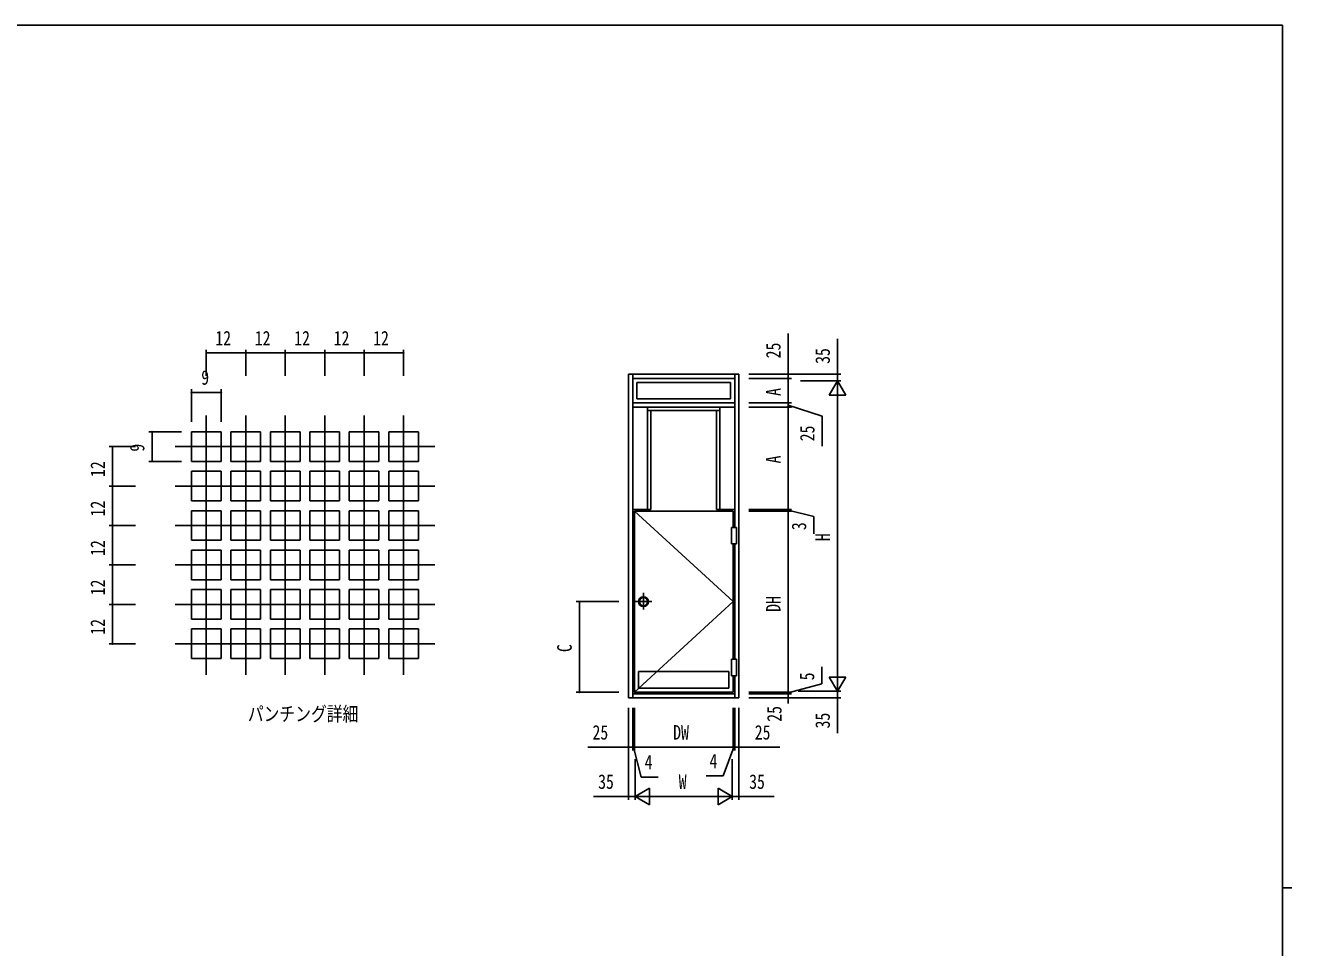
# Model space of a CAD drawing. Units: millimetres, scale not verified. Extents: x -397 to 397, y -282 to 282.
# Drawn here: x -6.2 to 378.9, y -1.4 to 279.3 of the extents above; entities that cross this region are included whole.
import ezdxf
from ezdxf.enums import TextEntityAlignment as Align

# ---------------------------------------------------------------- set-up
doc = ezdxf.new("R2010")
doc.units = ezdxf.units.MM
doc.header["$LTSCALE"] = 2
for name, color, linetype in [('0-1_USER1', 3, 'Continuous'), ('0-4_YKK_13', 4, 'Continuous'), ('0-5_YKK_A1', 4, 'Continuous'), ('0-6_YKK_D', 6, 'Continuous'), ('0-7_YKK_ZWAK', 7, 'Continuous')]:
    doc.layers.add(name, color=color, linetype=linetype)
doc.styles.add('ＭＳ ゴシック', font='')
doc.styles.get('ＭＳ ゴシック').set_extended_font_data('MS Gothic')

msp = doc.modelspace()

# ---------------------------------------------------------------- linework, layer by layer
at = {"layer": '0-4_YKK_13'}
for p, q in [((48.811, 81.587), (48.811, 160.587)), ((60.811, 81.587), (60.811, 160.587)), ((72.811, 81.587), (72.811, 160.587)), ((84.811, 81.587), (84.811, 160.587)), ((96.811, 81.587), (96.811, 160.587)), ((108.811, 81.587), (108.811, 160.587)), ((44.311, 155.587), (44.311, 146.587)), ((53.311, 155.587), (44.311, 155.587)), ((53.311, 146.587), (53.311, 155.587)), ((56.311, 155.587), (56.311, 146.587)), ((65.311, 155.587), (56.311, 155.587)), ((65.311, 146.587), (65.311, 155.587)), ((68.311, 155.587), (68.311, 146.587)), ((77.311, 155.587), (68.311, 155.587)), ((77.311, 146.587), (77.311, 155.587)), ((80.311, 155.587), (80.311, 146.587)), ((89.311, 155.587), (80.311, 155.587)), ((89.311, 146.587), (89.311, 155.587)), ((92.311, 155.587), (92.311, 146.587)), ((101.311, 155.587), (92.311, 155.587)), ((101.311, 146.587), (101.311, 155.587)), ((104.311, 155.587), (104.311, 146.587)), ((113.311, 155.587), (104.311, 155.587)), ((113.311, 146.587), (113.311, 155.587)), ((39.311, 151.087), (118.311, 151.087)), ((44.311, 146.587), (53.311, 146.587)), ((56.311, 146.587), (65.311, 146.587)), ((68.311, 146.587), (77.311, 146.587)), ((80.311, 146.587), (89.311, 146.587)), ((92.311, 146.587), (101.311, 146.587)), ((104.311, 146.587), (113.311, 146.587)), ((44.311, 143.587), (44.311, 134.587)), ((53.311, 143.587), (44.311, 143.587)), ((53.311, 134.587), (53.311, 143.587)), ((56.311, 143.587), (56.311, 134.587)), ((65.311, 143.587), (56.311, 143.587)), ((65.311, 134.587), (65.311, 143.587)), ((68.311, 143.587), (68.311, 134.587)), ((77.311, 143.587), (68.311, 143.587)), ((77.311, 134.587), (77.311, 143.587)), ((80.311, 143.587), (80.311, 134.587)), ((89.311, 143.587), (80.311, 143.587)), ((89.311, 134.587), (89.311, 143.587)), ((92.311, 143.587), (92.311, 134.587)), ((101.311, 143.587), (92.311, 143.587)), ((101.311, 134.587), (101.311, 143.587)), ((104.311, 143.587), (104.311, 134.587)), ((113.311, 143.587), (104.311, 143.587)), ((113.311, 134.587), (113.311, 143.587)), ((39.311, 139.087), (118.311, 139.087)), ((44.311, 134.587), (53.311, 134.587)), ((44.311, 131.587), (44.311, 122.587)), ((53.311, 131.587), (44.311, 131.587)), ((53.311, 122.587), (53.311, 131.587)), ((56.311, 134.587), (65.311, 134.587)), ((56.311, 131.587), (56.311, 122.587)), ((65.311, 131.587), (56.311, 131.587)), ((65.311, 122.587), (65.311, 131.587)), ((68.311, 134.587), (77.311, 134.587)), ((68.311, 131.587), (68.311, 122.587)), ((77.311, 131.587), (68.311, 131.587)), ((77.311, 122.587), (77.311, 131.587)), ((80.311, 134.587), (89.311, 134.587)), ((80.311, 131.587), (80.311, 122.587)), ((89.311, 131.587), (80.311, 131.587)), ((89.311, 122.587), (89.311, 131.587)), ((92.311, 134.587), (101.311, 134.587)), ((92.311, 131.587), (92.311, 122.587)), ((101.311, 131.587), (92.311, 131.587)), ((101.311, 122.587), (101.311, 131.587)), ((104.311, 134.587), (113.311, 134.587)), ((104.311, 131.587), (104.311, 122.587)), ((113.311, 131.587), (104.311, 131.587)), ((113.311, 122.587), (113.311, 131.587)), ((39.311, 127.087), (118.311, 127.087)), ((44.311, 122.587), (53.311, 122.587)), ((44.311, 119.587), (44.311, 110.587)), ((53.311, 119.587), (44.311, 119.587)), ((53.311, 110.587), (53.311, 119.587)), ((56.311, 122.587), (65.311, 122.587)), ((56.311, 119.587), (56.311, 110.587)), ((65.311, 119.587), (56.311, 119.587)), ((65.311, 110.587), (65.311, 119.587)), ((68.311, 122.587), (77.311, 122.587)), ((68.311, 119.587), (68.311, 110.587)), ((77.311, 119.587), (68.311, 119.587)), ((77.311, 110.587), (77.311, 119.587)), ((80.311, 122.587), (89.311, 122.587)), ((80.311, 119.587), (80.311, 110.587)), ((89.311, 119.587), (80.311, 119.587)), ((89.311, 110.587), (89.311, 119.587)), ((92.311, 122.587), (101.311, 122.587)), ((92.311, 119.587), (92.311, 110.587)), ((101.311, 119.587), (92.311, 119.587)), ((101.311, 110.587), (101.311, 119.587)), ((104.311, 122.587), (113.311, 122.587)), ((104.311, 119.587), (104.311, 110.587)), ((113.311, 119.587), (104.311, 119.587)), ((113.311, 110.587), (113.311, 119.587)), ((39.311, 115.087), (118.311, 115.087)), ((44.311, 110.587), (53.311, 110.587)), ((56.311, 110.587), (65.311, 110.587)), ((68.311, 110.587), (77.311, 110.587)), ((80.311, 110.587), (89.311, 110.587)), ((92.311, 110.587), (101.311, 110.587)), ((104.311, 110.587), (113.311, 110.587)), ((44.311, 107.587), (44.311, 98.587)), ((53.311, 107.587), (44.311, 107.587)), ((53.311, 98.587), (53.311, 107.587)), ((56.311, 107.587), (56.311, 98.587)), ((65.311, 107.587), (56.311, 107.587)), ((65.311, 98.587), (65.311, 107.587)), ((68.311, 107.587), (68.311, 98.587)), ((77.311, 107.587), (68.311, 107.587)), ((77.311, 98.587), (77.311, 107.587)), ((80.311, 107.587), (80.311, 98.587)), ((89.311, 107.587), (80.311, 107.587)), ((89.311, 98.587), (89.311, 107.587)), ((92.311, 107.587), (92.311, 98.587)), ((101.311, 107.587), (92.311, 107.587)), ((101.311, 98.587), (101.311, 107.587)), ((104.311, 107.587), (104.311, 98.587)), ((113.311, 107.587), (104.311, 107.587)), ((113.311, 98.587), (113.311, 107.587)), ((39.311, 103.087), (118.311, 103.087)), ((44.311, 98.587), (53.311, 98.587)), ((56.311, 98.587), (65.311, 98.587)), ((68.311, 98.587), (77.311, 98.587)), ((80.311, 98.587), (89.311, 98.587)), ((92.311, 98.587), (101.311, 98.587)), ((104.311, 98.587), (113.311, 98.587)), ((44.311, 95.587), (44.311, 86.587)), ((53.311, 95.587), (44.311, 95.587)), ((53.311, 86.587), (53.311, 95.587)), ((56.311, 95.587), (56.311, 86.587)), ((65.311, 95.587), (56.311, 95.587)), ((65.311, 86.587), (65.311, 95.587)), ((68.311, 95.587), (68.311, 86.587)), ((77.311, 95.587), (68.311, 95.587)), ((77.311, 86.587), (77.311, 95.587)), ((80.311, 95.587), (80.311, 86.587)), ((89.311, 95.587), (80.311, 95.587)), ((89.311, 86.587), (89.311, 95.587)), ((92.311, 95.587), (92.311, 86.587)), ((101.311, 95.587), (92.311, 95.587)), ((101.311, 86.587), (101.311, 95.587)), ((104.311, 95.587), (104.311, 86.587)), ((113.311, 95.587), (104.311, 95.587)), ((113.311, 86.587), (113.311, 95.587)), ((39.311, 91.087), (118.311, 91.087)), ((44.311, 86.587), (53.311, 86.587)), ((56.311, 86.587), (65.311, 86.587)), ((68.311, 86.587), (77.311, 86.587)), ((80.311, 86.587), (89.311, 86.587)), ((92.311, 86.587), (101.311, 86.587)), ((104.311, 86.587), (113.311, 86.587))]:
    msp.add_line(p, q, dxfattribs=at)
at = {"layer": '0-5_YKK_A1'}
for p, q in [((177.264, 74.615), (177.264, 173.115)), ((178.514, 173.115), (177.264, 173.115)), ((177.264, 173.115), (210.764, 173.115)), ((178.514, 173.115), (178.514, 74.615)), ((178.514, 171.865), (209.514, 171.865)), ((179.764, 170.615), (179.764, 165.615)), ((179.764, 170.615), (208.264, 170.615)), ((208.264, 170.615), (208.264, 165.615)), ((209.514, 173.115), (209.514, 126.465)), ((210.764, 74.615), (210.764, 173.115)), ((179.764, 165.615), (208.264, 165.615)), ((178.514, 164.365), (209.514, 164.365)), ((178.514, 163.115), (209.514, 163.115)), ((183.014, 163.115), (183.014, 131.965)), ((183.014, 162.115), (205.014, 162.115)), ((184.014, 162.115), (184.014, 131.965)), ((204.014, 131.965), (204.014, 162.115)), ((205.014, 163.115), (205.014, 131.965)), ((178.514, 131.965), (184.014, 131.965)), ((179.014, 131.465), (209.014, 131.465)), ((204.014, 131.965), (209.514, 131.965)), ((209.014, 131.465), (209.014, 126.465)), ((208.514, 126.465), (210.014, 126.465)), ((208.514, 126.465), (208.514, 121.465)), ((210.014, 126.465), (210.014, 121.465)), ((208.514, 121.465), (210.014, 121.465)), ((209.014, 121.465), (209.014, 86.365)), ((209.514, 121.465), (209.514, 86.365)), ((181.764, 106.598), (181.764, 101.543)), ((179.284, 103.915), (184.338, 103.915)), ((208.514, 86.365), (210.014, 86.365)), ((208.514, 86.365), (208.514, 81.365)), ((210.014, 86.365), (210.014, 81.365)), ((207.764, 82.615), (180.264, 82.615)), ((180.264, 82.615), (180.264, 77.615)), ((207.764, 82.615), (207.764, 77.615)), ((208.514, 81.365), (210.014, 81.365)), ((209.014, 81.365), (209.014, 76.365)), ((209.514, 81.365), (209.514, 74.615)), ((180.264, 77.615), (207.764, 77.615)), ((177.264, 74.615), (210.764, 74.615)), ((178.514, 75.865), (209.514, 75.865)), ((179.264, 74.615), (179.264, 74.596)), ((208.764, 74.615), (208.764, 74.596))]:
    msp.add_line(p, q, dxfattribs=at)
for points in [[(179.014, 131.465), (209.014, 103.915), (179.014, 76.365)], [(179.014, 131.465), (179.014, 76.365), (209.014, 76.365)]]:
    msp.add_lwpolyline(points, dxfattribs=at)
for radius in [1.5, 1.25]:
    msp.add_circle((181.764, 103.915), radius, dxfattribs=at)
at = {"layer": '0-6_YKK_D'}
for p, q in [((240.764, 173.115), (240.764, 183.855)), ((48.811, 172.587), (48.811, 180.587)), ((48.811, 179.587), (60.811, 179.587)), ((60.811, 173.18), (60.811, 180.587)), ((60.811, 172.587), (60.811, 180.587)), ((60.811, 179.587), (72.811, 179.587)), ((72.811, 173.138), (72.811, 180.587)), ((72.811, 172.587), (72.811, 180.587)), ((72.811, 179.587), (84.811, 179.587)), ((84.811, 173.095), (84.811, 180.587)), ((84.811, 172.587), (84.811, 180.587)), ((84.811, 179.587), (96.811, 179.587)), ((96.811, 173.053), (96.811, 180.587)), ((96.811, 172.587), (96.811, 180.587)), ((96.811, 179.587), (108.811, 179.587)), ((108.811, 172.587), (108.811, 180.587)), ((213.764, 173.115), (241.764, 173.115)), ((213.764, 171.865), (226.764, 171.865)), ((217.107, 171.865), (226.764, 171.865)), ((225.764, 171.865), (225.764, 164.365)), ((225.764, 171.865), (225.764, 170.165)), ((229.475, 171.115), (241.764, 171.115)), ((240.764, 171.115), (238.264, 166.784)), ((240.764, 171.115), (240.764, 173.115)), ((240.764, 171.115), (240.764, 162.454)), ((240.764, 171.115), (243.264, 166.784)), ((44.311, 158.587), (44.311, 168.587)), ((44.311, 167.587), (53.311, 167.587)), ((53.311, 158.587), (53.311, 168.587)), ((225.764, 164.365), (225.764, 166.065)), ((238.264, 166.784), (243.264, 166.784)), ((240.764, 81.615), (240.764, 166.115)), ((213.764, 164.365), (226.764, 164.365)), ((213.764, 163.115), (226.764, 163.115)), ((217.092, 163.115), (226.764, 163.115)), ((217.094, 164.365), (226.764, 164.365)), ((225.764, 164.365), (225.764, 163.115)), ((225.764, 164.365), (225.764, 163.115)), ((225.764, 163.74), (236.092, 160.308)), ((225.764, 163.115), (225.764, 161.415)), ((225.764, 163.115), (225.764, 131.965)), ((236.092, 160.308), (236.092, 151.268)), ((41.311, 155.587), (31.311, 155.587)), ((32.311, 155.587), (32.311, 146.587)), ((27.311, 151.087), (19.311, 151.087)), ((20.311, 151.087), (20.311, 139.087)), ((41.311, 146.587), (31.311, 146.587)), ((27.311, 139.087), (19.311, 139.087)), ((26.915, 139.087), (19.311, 139.087)), ((20.311, 139.087), (20.311, 127.087)), ((213.764, 131.965), (226.764, 131.965)), ((213.764, 131.465), (226.764, 131.465)), ((217.039, 131.465), (226.764, 131.465)), ((217.04, 131.965), (226.764, 131.965)), ((225.764, 131.965), (225.764, 133.665)), ((225.764, 131.965), (225.764, 131.465)), ((225.764, 131.965), (225.764, 131.465)), ((225.764, 131.715), (233.569, 129.775)), ((225.764, 131.465), (225.764, 129.765)), ((225.764, 76.365), (225.764, 131.465)), ((233.569, 129.775), (233.569, 124.575)), ((26.915, 127.087), (19.311, 127.087)), ((27.311, 127.087), (19.311, 127.087)), ((20.311, 127.087), (20.311, 115.087)), ((27.311, 115.087), (19.311, 115.087)), ((26.915, 115.087), (19.311, 115.087)), ((20.311, 115.087), (20.311, 103.087)), ((27.311, 103.087), (19.311, 103.087)), ((20.311, 91.087), (20.311, 103.087)), ((174.264, 103.915), (161.264, 103.915)), ((162.264, 76.365), (162.264, 103.915)), ((27.311, 91.087), (19.311, 91.087)), ((240.764, 76.615), (240.764, 85.275)), ((236.006, 78.877), (236.006, 84.077)), ((243.264, 80.945), (238.264, 80.945)), ((240.764, 76.615), (238.264, 80.945)), ((240.764, 76.615), (243.264, 80.945)), ((225.764, 76.115), (236.006, 78.877)), ((225.764, 76.365), (225.764, 78.065)), ((225.764, 75.865), (225.764, 77.565)), ((174.264, 76.365), (161.264, 76.365)), ((213.764, 76.365), (226.764, 76.365)), ((213.764, 75.865), (226.764, 75.865)), ((213.764, 74.615), (241.764, 74.615)), ((225.764, 76.365), (225.764, 75.865)), ((225.764, 76.365), (225.764, 75.865)), ((225.764, 75.865), (225.764, 74.165)), ((228.86, 76.615), (241.764, 76.615)), ((240.764, 76.615), (240.764, 74.615)), ((240.764, 74.615), (240.764, 63.875)), ((177.264, 71.615), (177.264, 43.615)), ((178.514, 71.615), (178.514, 58.615)), ((178.514, 69.361), (178.514, 58.615)), ((179.014, 71.615), (179.014, 58.615)), ((179.014, 69.362), (179.014, 58.615)), ((209.014, 71.615), (209.014, 58.615)), ((209.014, 69.396), (209.014, 58.615)), ((209.514, 71.615), (209.514, 58.615)), ((210.764, 71.615), (210.764, 43.615)), ((178.514, 59.615), (176.814, 59.615)), ((179.014, 59.615), (178.514, 59.615)), ((179.014, 59.615), (178.514, 59.615)), ((178.514, 59.615), (180.214, 59.615)), ((178.764, 59.615), (181.059, 50.544)), ((179.014, 59.615), (209.014, 59.615)), ((179.014, 59.615), (180.714, 59.615)), ((209.264, 59.615), (205.991, 50.873)), ((209.014, 59.615), (207.314, 59.615)), ((209.514, 59.615), (207.814, 59.615)), ((209.014, 59.615), (209.514, 59.615)), ((209.014, 59.615), (209.514, 59.615)), ((209.514, 59.615), (211.214, 59.615)), ((179.264, 56.008), (179.264, 43.615)), ((179.264, 56.008), (179.264, 43.615)), ((208.764, 56.008), (208.764, 43.615)), ((208.764, 56.008), (208.764, 43.615)), ((181.059, 50.544), (186.259, 50.544)), ((205.991, 50.873), (200.791, 50.873)), ((179.264, 44.615), (183.594, 47.115)), ((183.594, 42.115), (183.594, 47.115)), ((204.434, 47.115), (204.434, 42.115)), ((208.764, 44.615), (204.434, 47.115)), ((177.264, 44.615), (166.524, 44.615)), ((179.264, 44.615), (177.264, 44.615)), ((179.264, 44.615), (187.924, 44.615)), ((179.264, 44.615), (183.594, 42.115)), ((203.764, 44.615), (184.264, 44.615)), ((208.764, 44.615), (200.104, 44.615)), ((208.764, 44.615), (204.434, 42.115)), ((208.764, 44.615), (210.764, 44.615)), ((210.764, 44.615), (221.504, 44.615))]:
    msp.add_line(p, q, dxfattribs=at)
for points in [[(225.764, 171.865), (225.764, 173.115), (225.764, 185.555)], [(225.764, 75.865), (225.764, 74.615), (225.764, 72.915)], [(178.514, 59.615), (177.264, 59.615), (164.824, 59.615)], [(209.514, 59.615), (210.764, 59.615), (223.204, 59.615)]]:
    msp.add_lwpolyline(points, dxfattribs=at)
for centre, start, end in [((48.811, 179.587), 0, 180), ((48.811, 179.587), 180, 0), ((60.811, 179.587), 0, 180), ((60.811, 179.587), 0, 180), ((60.811, 179.587), 180, 0), ((60.811, 179.587), 180, 0), ((72.811, 179.587), 0, 180), ((72.811, 179.587), 0, 180), ((72.811, 179.587), 180, 0), ((72.811, 179.587), 180, 0), ((84.811, 179.587), 0, 180), ((84.811, 179.587), 0, 180), ((84.811, 179.587), 180, 0), ((84.811, 179.587), 180, 0), ((96.811, 179.587), 0, 180), ((96.811, 179.587), 0, 180), ((96.811, 179.587), 180, 0), ((96.811, 179.587), 180, 0), ((108.811, 179.587), 0, 180), ((108.811, 179.587), 180, 0), ((225.764, 173.115), 90, 270), ((225.764, 171.865), 90, 270), ((225.764, 171.865), 90, 270), ((225.764, 173.115), 270, 90), ((225.764, 171.865), 270, 90), ((225.764, 171.865), 270, 90), ((240.764, 173.115), 90, 270), ((240.764, 173.115), 270, 90), ((44.311, 167.587), 0, 180), ((44.311, 167.587), 180, 0), ((53.311, 167.587), 0, 180), ((53.311, 167.587), 180, 0), ((225.764, 164.365), 90, 270), ((225.764, 164.365), 90, 270), ((225.764, 163.115), 90, 270), ((225.764, 163.115), 90, 270), ((225.764, 164.365), 270, 90), ((225.764, 164.365), 270, 90), ((225.764, 163.115), 270, 90), ((225.764, 163.115), 270, 90), ((32.311, 155.587), 90, 270), ((32.311, 155.587), 270, 90), ((20.311, 151.087), 90, 270), ((20.311, 151.087), 270, 90), ((32.311, 146.587), 90, 270), ((32.311, 146.587), 270, 90), ((20.311, 139.087), 90, 270), ((20.311, 139.087), 90, 270), ((20.311, 139.087), 270, 90), ((20.311, 139.087), 270, 90), ((225.764, 131.965), 90, 270), ((225.764, 131.965), 90, 270), ((225.764, 131.465), 90, 270), ((225.764, 131.465), 90, 270), ((225.764, 131.965), 270, 90), ((225.764, 131.965), 270, 90), ((225.764, 131.465), 270, 90), ((225.764, 131.465), 270, 90), ((20.311, 127.087), 90, 270), ((20.311, 127.087), 90, 270), ((20.311, 127.087), 270, 90), ((20.311, 127.087), 270, 90), ((20.311, 115.087), 90, 270), ((20.311, 115.087), 90, 270), ((20.311, 115.087), 270, 90), ((20.311, 115.087), 270, 90), ((162.264, 103.915), 90, 270), ((162.264, 103.915), 270, 90), ((20.311, 103.087), 90, 270), ((20.311, 103.087), 90, 270), ((20.311, 103.087), 270, 90), ((20.311, 103.087), 270, 90), ((20.311, 91.087), 90, 270), ((20.311, 91.087), 270, 90), ((162.264, 76.365), 90, 270), ((162.264, 76.365), 270, 90), ((225.764, 76.365), 90, 270), ((225.764, 76.365), 90, 270), ((225.764, 75.865), 90, 270), ((225.764, 75.865), 90, 270), ((225.764, 74.615), 90, 270), ((225.764, 76.365), 270, 90), ((225.764, 76.365), 270, 90), ((225.764, 75.865), 270, 90), ((225.764, 75.865), 270, 90), ((225.764, 74.615), 270, 90), ((240.764, 74.615), 90, 270), ((240.764, 74.615), 270, 90), ((177.264, 59.615), 0, 180), ((177.264, 59.615), 180, 0), ((178.514, 59.615), 0, 180), ((178.514, 59.615), 0, 180), ((178.514, 59.615), 180, 0), ((178.514, 59.615), 180, 0), ((179.014, 59.615), 0, 180), ((179.014, 59.615), 0, 180), ((179.014, 59.615), 180, 0), ((179.014, 59.615), 180, 0), ((209.014, 59.615), 0, 180), ((209.014, 59.615), 0, 180), ((209.014, 59.615), 180, 0), ((209.014, 59.615), 180, 0), ((209.514, 59.615), 0, 180), ((209.514, 59.615), 0, 180), ((209.514, 59.615), 180, 0), ((209.514, 59.615), 180, 0), ((210.764, 59.615), 0, 180), ((210.764, 59.615), 180, 0), ((177.264, 44.615), 0, 180), ((177.264, 44.615), 180, 0), ((210.764, 44.615), 0, 180), ((210.764, 44.615), 180, 0)]:
    msp.add_arc(centre, 0.106, start, end, dxfattribs=at)
at = {"layer": '0-7_YKK_ZWAK'}
for p, q in [((376.1, 279.3), (-393.9, 279.3)), ((376.1, 279.3), (376.1, -245.7)), ((376.1, 16.8), (378.9, 16.8))]:
    msp.add_line(p, q, dxfattribs=at)

# ---------------------------------------------------------------- texts
at = {"layer": '0-1_USER1', "style": 'ＭＳ ゴシック', "width": 0.8}
msp.add_text('パンチング詳細', height=4.399, dxfattribs=at).set_placement((61.447, 66.227), align=Align.BOTTOM_LEFT)
at = {"layer": '0-6_YKK_D', "style": 'ＭＳ ゴシック', "width": 0.8}
for s, p in [('12', (51.559, 180.587)), ('12', (63.559, 180.587)), ('12', (75.559, 180.587)), ('12', (87.559, 180.587)), ('12', (99.559, 180.587)), ('9', (47.276, 168.587)), ('25', (166.262, 60.615)), ('DW', (190.798, 60.615)), ('25', (215.602, 60.615)), ('4', (182.112, 51.544)), ('4', (201.844, 51.873)), ('35', (167.974, 45.615)), ('W', (192.479, 45.615)), ('35', (213.914, 45.615))]:
    msp.add_text(s, height=4.399, dxfattribs=at).set_placement(p, align=Align.BOTTOM_LEFT)
for s, p in [('25', (224.764, 177.952)), ('35', (239.764, 176.264)), ('A', (224.764, 166.512)), ('25', (235.092, 152.706)), ('9', (31.311, 149.552)), ('12', (19.311, 141.834)), ('A', (224.764, 145.98)), ('12', (19.311, 129.834)), ('3', (232.569, 125.664)), ('H', (239.764, 122.317)), ('12', (19.311, 117.834)), ('12', (19.311, 105.834)), ('DH', (224.764, 100.808)), ('12', (19.311, 93.834)), ('C', (161.264, 88.556)), ('5', (235.006, 79.967)), ('25', (225.072, 67.356)), ('35', (239.764, 65.324))]:
    msp.add_text(s, height=4.399, rotation=90, dxfattribs=at).set_placement(p, align=Align.BOTTOM_LEFT)

doc.saveas('drawing.dxf')
